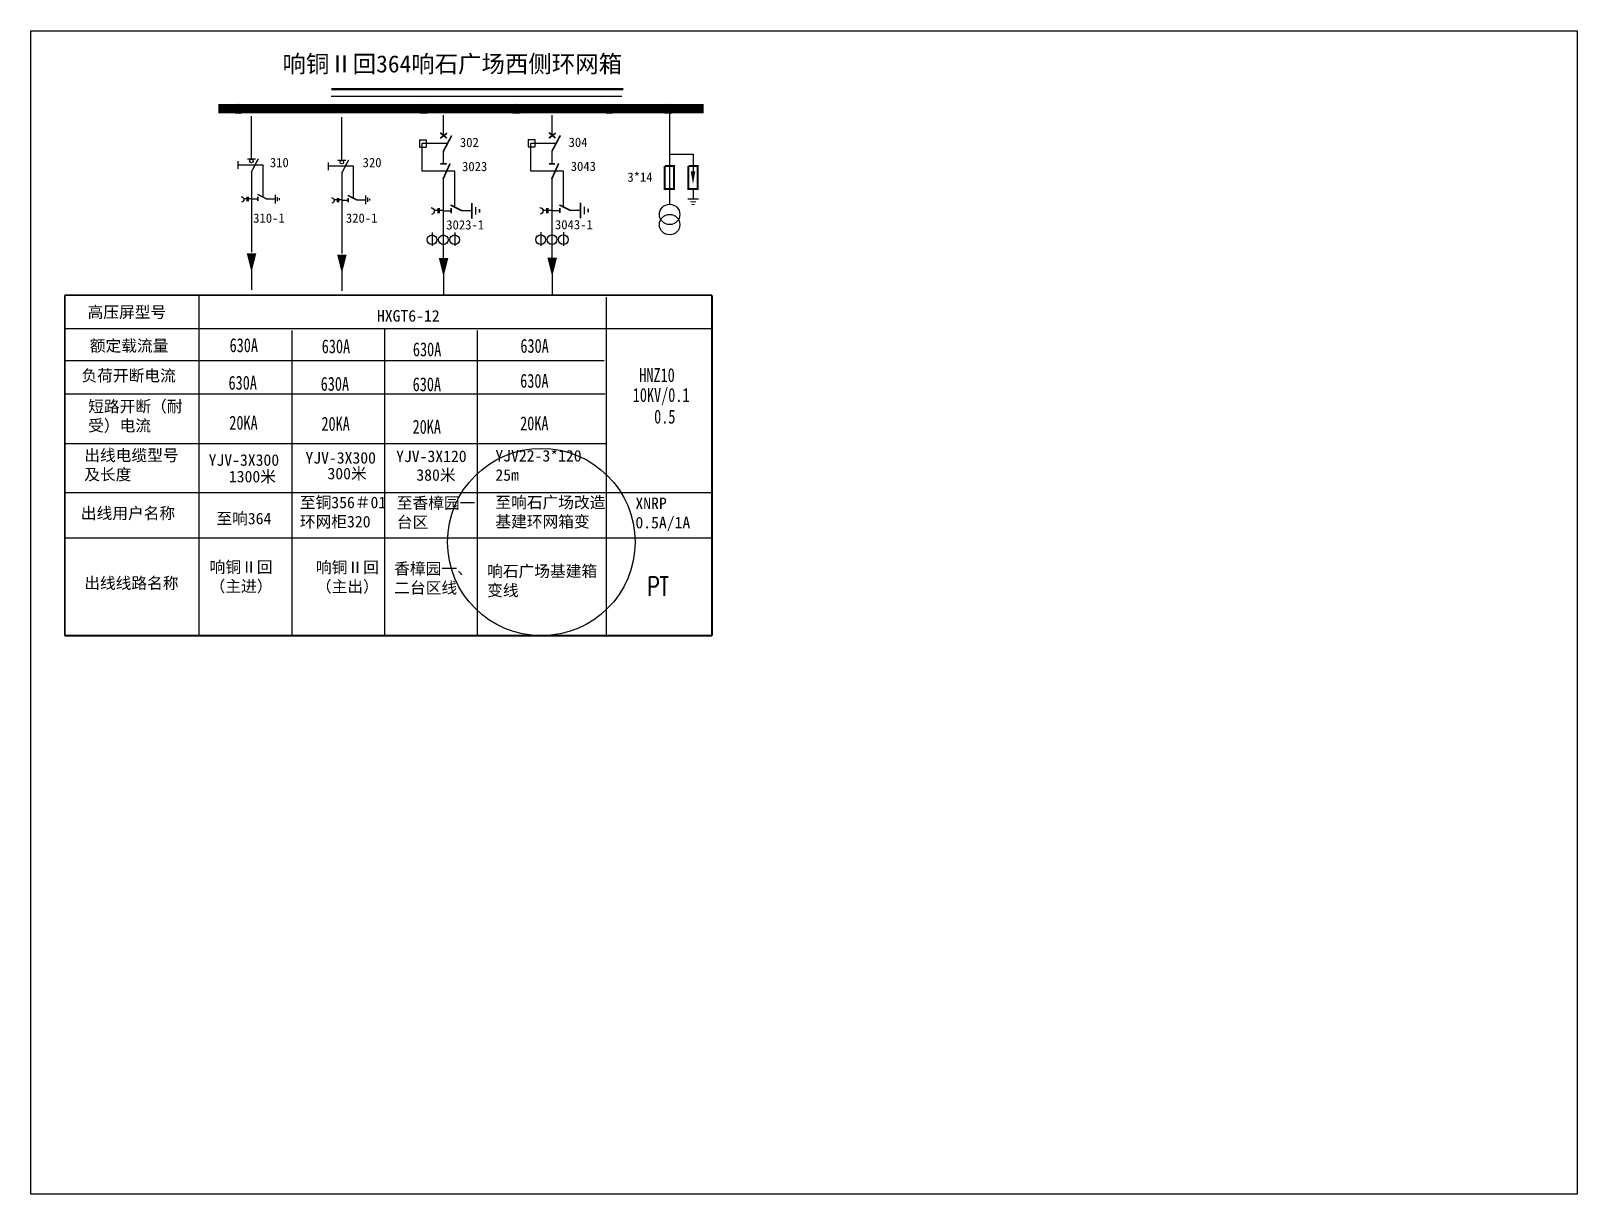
# Model space of a CAD drawing. Header units: millimetres. Extents: x 4947 to 5209, y 2749 to 2947.
import ezdxf

# ---------------------------------------------------------------- set-up
doc = ezdxf.new("R2010")
doc.units = ezdxf.units.MM
doc.linetypes.add('ACAD_ISO02W100', pattern=[15, 12, -3])
doc.layers.add('1', color=7, linetype='Continuous')
doc.styles.add('DXFS', font='txt.shx', dxfattribs={"width": 0.7, "bigfont": 'hztxt.shx'})

# ---------------------------------------------------------------- blocks, each defined once
blk = doc.blocks.new('JD')
for points in [[(-2, 0.2), (-2, -0.2), (2, 0.2), (2, -0.2)], [(1, -1.2), (1, -0.8), (-1, -1.2), (-1, -0.8)], [(-0.5, -1.8), (-0.5, -2.2), (0.5, -1.8), (0.5, -2.2)]]:
    blk.add_trace(points)

msp = doc.modelspace()

# ---------------------------------------------------------------- linework, layer by layer
for p, q in [((4984.24, 2932.19), (4984.24, 2924.91)), ((4999.57, 2932), (4999.57, 2924.72)), ((5016.84, 2932.31), (5016.84, 2928.83)), ((5035.27, 2932.34), (5035.27, 2928.86)), ((5055.2, 2932.69), (5055.2, 2917.14)), ((5012.82, 2928.17), (5013.95, 2928.17)), ((5012.82, 2928.17), (5012.82, 2926.92)), ((5012.82, 2926.92), (5013.95, 2926.92)), ((5013.18, 2927.52), (5013.18, 2922.88)), ((5017.41, 2927.52), (5013.18, 2927.52)), ((5013.95, 2928.17), (5013.95, 2926.92)), ((5031.25, 2928.21), (5031.25, 2926.95)), ((5031.25, 2928.21), (5032.38, 2928.21)), ((5031.25, 2926.95), (5032.38, 2926.95)), ((5035.84, 2927.55), (5031.61, 2927.55)), ((5031.61, 2927.55), (5031.61, 2922.91)), ((5032.38, 2928.21), (5032.38, 2926.95)), ((5016.84, 2926.26), (5016.84, 2924.14)), ((5035.27, 2926.29), (5035.27, 2924.17)), ((5055.18, 2925.71), (5059.19, 2925.71)), ((5059.19, 2925.71), (5059.19, 2922.78)), ((4984.29, 2922.77), (4984.29, 2909.07)), ((4999.62, 2922.57), (4999.62, 2908.88)), ((5013.18, 2922.88), (5018.76, 2922.88)), ((5016.84, 2921.8), (5016.84, 2907.99)), ((5018.76, 2922.88), (5018.76, 2916.94)), ((5031.61, 2922.91), (5037.19, 2922.91)), ((5035.27, 2921.83), (5035.27, 2908.02)), ((5037.19, 2922.91), (5037.19, 2916.97)), ((5059.19, 2919.7), (5059.19, 2918.18)), ((4984.29, 2918.12), (4985.38, 2918.12)), ((4986.8, 2918.16), (4988.28, 2918.16)), ((4999.62, 2917.93), (5000.7, 2917.93)), ((5002.13, 2917.96), (5003.61, 2917.96)), ((5016.84, 2916.13), (5018.15, 2916.13)), ((5019.86, 2916.16), (5021.63, 2916.16)), ((5035.27, 2916.16), (5036.58, 2916.16)), ((5038.29, 2916.2), (5040.06, 2916.2)), ((5014.97, 2912.44), (5014.97, 2910.14)), ((5018.8, 2912.44), (5018.8, 2910.14)), ((5033.4, 2912.47), (5033.4, 2910.17)), ((5037.23, 2912.47), (5037.23, 2910.17)), ((4984.29, 2908.28), (4984.29, 2902.7)), ((4999.61, 2908.09), (4999.61, 2902.51)), ((5016.85, 2906.13), (5016.85, 2901.93)), ((5035.28, 2906.17), (5035.28, 2901.96)), ((4975.39, 2901.78), (4975.39, 2844.02)), ((4975.39, 2901.78), (4975.39, 2844.02)), ((5044.47, 2901.43), (5044.47, 2843.84)), ((4991.12, 2895.78), (4991.12, 2844.02)), ((5006.84, 2896.16), (5006.84, 2844.02)), ((5022.57, 2895.78), (5022.57, 2882.9)), ((5022.57, 2882.9), (5022.57, 2844.02))]:
    msp.add_line(p, q)
at = {"linetype": 'Continuous'}
for p, q in [((4988.3, 2918.81), (4988.3, 2917.32)), ((4988.65, 2918.42), (4988.65, 2917.73)), ((4989, 2918.23), (4989, 2917.91)), ((5003.65, 2918.73), (5003.65, 2917.24)), ((5003.99, 2918.35), (5003.99, 2917.65)), ((5004.34, 2918.15), (5004.34, 2917.83)), ((4952.76, 2896.12), (5062.22, 2896.12)), ((4952.76, 2890.73), (5044.15, 2890.73)), ((4952.63, 2885.08), (5044.31, 2885.08)), ((4952.63, 2876.62), (5044.47, 2876.62)), ((4952.63, 2868.32), (5062.58, 2868.32)), ((4952.63, 2860.65), (5062.41, 2860.65))]:
    msp.add_line(p, q, dxfattribs=at)
at = {"color": 0}
msp.add_lwpolyline([(4946.89, 2946.63), (5209.14, 2946.63), (5209.14, 2749.29), (4946.89, 2749.29)], close=True, dxfattribs=at)
for points, const_width in [([(4997.84, 2936.76), (5047.36, 2936.76)], 0.393), ([(4978.68, 2933.44), (5060.98, 2933.44)], 1.57), ([(5016.31, 2928.41), (5017.46, 2929.27)], 0.283), ([(5016.32, 2929.35), (5017.42, 2928.43)], 0.283), ([(5034.74, 2928.44), (5035.89, 2929.3)], 0.283), ([(5034.75, 2929.39), (5035.85, 2928.46)], 0.283), ([(5016.84, 2926.18), (5018.26, 2928.87)], 0.283), ([(5035.27, 2926.22), (5036.69, 2928.9)], 0.283), ([(4983.59, 2924.88), (4984.99, 2924.88)], 0.236), ([(4984.29, 2922.71), (4985.47, 2924.94)], 0.236), ([(4998.92, 2924.69), (5000.31, 2924.69)], 0.236), ([(4999.62, 2922.51), (5000.79, 2924.75)], 0.236), ([(5016.34, 2924.06), (5017.38, 2924.06)], 0.283), ([(5016.79, 2921.45), (5017.98, 2924.12)], 0.283), ([(5034.77, 2924.1), (5035.81, 2924.1)], 0.283), ([(5035.22, 2921.49), (5036.41, 2924.16)], 0.283), ([(5054.4, 2923.7), (5054.4, 2919.8), (5055.96, 2919.8), (5055.96, 2923.7), (5054.45, 2923.7)], 0.33), ([(5058.41, 2923.7), (5058.41, 2919.8), (5059.97, 2919.8), (5059.97, 2923.7), (5058.46, 2923.7)], 0.33), ([(4985.32, 2918.91), (4986.89, 2918.12)], 0.236), ([(5000.64, 2918.72), (5002.22, 2917.93)], 0.236), ([(4985.38, 2918.49), (4985.38, 2917.76)], 0.236), ([(5000.7, 2918.29), (5000.7, 2917.57)], 0.236), ([(5018.08, 2917.07), (5019.96, 2916.13)], 0.283), ([(5018.15, 2916.56), (5018.15, 2915.69)], 0.283), ([(5036.51, 2917.1), (5038.39, 2916.16)], 0.283), ([(5036.58, 2916.6), (5036.58, 2915.73)], 0.283)]:
    msp.add_lwpolyline(points, dxfattribs=dict(const_width=const_width))
for points in [[(4997.84, 2935.55), (5047.12, 2935.55)], [(4981.97, 2924.53), (4981.97, 2923.21)], [(4997.29, 2924.33), (4997.29, 2923.02)], [(4983.5, 2918.14), (4983, 2918.14)], [(4983.5, 2918.47), (4983.5, 2917.75)], [(4983.72, 2918.47), (4983.72, 2917.75)], [(4984.29, 2918.14), (4983.72, 2918.14)], [(4998.82, 2917.94), (4998.33, 2917.94)], [(4998.82, 2918.27), (4998.82, 2917.56)], [(4999.04, 2918.27), (4999.04, 2917.56)], [(4999.61, 2917.94), (4999.04, 2917.94)], [(5015.89, 2916.54), (5015.89, 2915.68)], [(5016.16, 2916.54), (5016.16, 2915.68)], [(5034.32, 2916.57), (5034.32, 2915.71)], [(5034.59, 2916.57), (5034.59, 2915.71)], [(5015.89, 2916.14), (5015.3, 2916.14)], [(5016.84, 2916.14), (5016.16, 2916.14)], [(5034.32, 2916.18), (5033.73, 2916.18)], [(5035.27, 2916.18), (5034.59, 2916.18)]]:
    msp.add_lwpolyline(points)
at = {"linetype": 'ACAD_ISO02W100'}
for points in [[(4986.28, 2918.5), (4986.28, 2923.87), (4981.97, 2923.87)], [(5001.61, 2918.3), (5001.61, 2923.68), (4997.29, 2923.68)]]:
    msp.add_lwpolyline(points, dxfattribs=at)
for points, format in [([(5059.19, 2922.82, 0.771, 0, 0), (5059.19, 2920.63, 0, 0, 0)], "xyseb"), ([(4982.58, 2918.54, -0.877934), (4982.6, 2917.59)], "xyb"), ([(4997.9, 2918.35, -0.877934), (4997.92, 2917.39)], "xyb"), ([(5014.79, 2916.63, -0.877934), (5014.81, 2915.48)], "xyb"), ([(5033.22, 2916.66, -0.877934), (5033.24, 2915.51)], "xyb"), ([(4984.31, 2908.87, 1.61, 0, 0), (4984.31, 2905.67, 0, 0, 0)], "xyseb"), ([(4999.64, 2908.67, 1.61, 0, 0), (4999.64, 2905.48, 0, 0, 0)], "xyseb"), ([(5016.88, 2908.09, 1.61, 0, 0), (5016.88, 2904.9, 0, 0, 0)], "xyseb"), ([(5035.31, 2908.13, 1.61, 0, 0), (5035.31, 2904.93, 0, 0, 0)], "xyseb")]:
    msp.add_lwpolyline(points, format=format)
at = {"linetype": 'Continuous', "const_width": 0.302}
for points in [[(4952.63, 2901.78), (4952.63, 2844.02)], [(4975.39, 2901.78), (4952.63, 2901.78)], [(5062.41, 2901.78), (4975.39, 2901.78)], [(5062.41, 2844.02), (5062.41, 2901.78)], [(4952.63, 2844.02), (5062.41, 2844.02)]]:
    msp.add_lwpolyline(points, dxfattribs=at)
for centre, radius in [((4981.84, 2933.42), 0.783), ((4982.33, 2933.42), 0.783), ((5013.29, 2933.42), 0.783), ((5013.78, 2933.42), 0.783), ((5029.02, 2933.42), 0.783), ((5029.5, 2933.42), 0.783), ((5044.74, 2933.42), 0.783), ((5045.23, 2933.42), 0.783), ((5054.75, 2933.42), 0.783), ((5055.23, 2933.42), 0.783), ((4984.29, 2924.55), 0.302), ((4999.62, 2924.36), 0.302), ((5055.23, 2915.49), 1.73), ((5055.23, 2913.76), 1.73), ((5014.93, 2911.19), 0.817), ((5016.86, 2911.19), 0.817), ((5018.76, 2911.19), 0.817), ((5033.36, 2911.22), 0.817), ((5035.29, 2911.22), 0.817), ((5037.19, 2911.22), 0.817)]:
    msp.add_circle(centre, radius)
at = {"color": 1}
msp.add_circle((5033.47, 2859.91), 15.9, dxfattribs=at)
at = {"layer": '1'}
for points in [[(5014.79, 2916.64, -0.877934), (5014.81, 2915.49)], [(5033.22, 2916.67, -0.877934), (5033.24, 2915.53)]]:
    msp.add_lwpolyline(points, format="xyb", dxfattribs=at)

# ---------------------------------------------------------------- block references
at = {"xscale": 0.6604415997862816, "yscale": 0.6604415997862816, "zscale": 0.6604416, "rotation": 90}
for p in [(5021.66, 2916.11), (5040.09, 2916.15)]:
    msp.add_blockref('JD', p, dxfattribs=at)
at = {"xscale": 0.4623091199900955, "yscale": 0.4623091202229261, "zscale": 0.4623091199999998}
msp.add_blockref('JD', (5059.22, 2918.11), dxfattribs=at)

# ---------------------------------------------------------------- texts
for s, p in [('302', (5019.66, 2926.92)), ('304', (5038.09, 2926.95)), ('310', (4987.42, 2923.51)), ('320', (5003.15, 2923.51)), ('3023', (5020.02, 2922.84)), ('3043', (5038.45, 2922.87)), ('3*14', (5048.06, 2921.03)), ('310-1', (4984.59, 2914.08)), ('320-1', (5000.32, 2914.08)), ('3023-1', (5017.34, 2912.94)), ('3043-1', (5035.78, 2912.97))]:
    msp.add_text(s, height=1.572).set_placement(p)
at = {"width": 0.75}
for s, p in [('630A', (4980.59, 2892.13)), ('630A', (4996.22, 2891.94)), ('630A', (5011.68, 2891.43)), ('630A', (5029.91, 2892.02)), ('630A', (4980.41, 2885.76)), ('630A', (4996.04, 2885.58)), ('630A', (5011.64, 2885.5)), ('630A', (5029.88, 2886.09)), ('HNZ10', (5050.08, 2887.06)), ('10KV/0.1', (5048.97, 2883.68)), ('0.5', (5052.6, 2880.01)), ('20KA', (4980.54, 2878.98)), ('20KA', (4996.17, 2878.8)), ('20KA', (5011.63, 2878.29)), ('20KA', (5029.87, 2878.87))]:
    msp.add_text(s, height=2.359, dxfattribs=at).set_placement(p)
at = {"style": 'DXFS', "width": 0.7}
msp.add_text('PT', height=3.276, dxfattribs=at).set_placement((5051.43, 2850.76))
at = {"color": 7, "insert": (4989.56, 2942.49), "char_height": 2.9131, "width": 266.0196, "attachment_point": 1}
msp.add_mtext('{\\fSimSun|b0|i0|c134|p2;响铜Ⅱ回364响石广场西侧环网箱}', dxfattribs=at)
at = {"color": 0, "char_height": 1.9545, "attachment_point": 1}
for s, insert, width in [('{\\fSimSun|b0|i0|c134|p2;高压屏型号}', (4956.51, 2899.9), 80.8358), ('{\\fSimSun|b0|i0|c134|p2;HXGT6-12}', (5005.58, 2899.26), 80.8358), ('{\\fSimSun|b0|i0|c134|p2;额定载流量}', (4956.88, 2894.19), 80.8358), ('{\\fSimSun|b0|i0|c134|p2;负荷开断电流}', (4955.47, 2889.13), 80.8358), ('{\\fSimSun|b0|i0|c134|p2;短路开断（耐\\P受）电流}', (4956.6, 2883.9), 80.8358), ('{\\fSimSun|b0|i0|c134|p2;出线电缆型号及长度}', (4955.94, 2875.61), 17.4786), ('{\\fSimSun|b0|i0|c134|p2;YJV-3X300}', (4977.03, 2874.8), 80.8358), ('{\\fSimSun|b0|i0|c134|p2;YJV-3X300}', (4993.45, 2875.18), 80.8358), ('{\\fSimSun|b0|i0|c134|p2;YJV-3X120}', (5008.83, 2875.44), 80.8358), ('{\\fSimSun|b0|i0|c134|p2;YJV22-3*120\\P25m}', (5025.67, 2875.52), 14.6428), ('{\\fSimSun|b0|i0|c134|p2;1300米}', (4980.47, 2872), 80.8358), ('{\\fSimSun|b0|i0|c134|p2;300米}', (4997.19, 2872.51), 80.8358), ('{\\fSimSun|b0|i0|c134|p2;380米}', (5012.26, 2872.27), 80.8358), ('{\\fSimSun|b0|i0|c134|p2;至铜356＃01环网柜320}', (4992.51, 2867.61), 17.1184), ('{\\fSimSun|b0|i0|c134|p2;至香樟园一台区}', (5008.96, 2867.52), 14.6428), ('{\\fSimSun|b0|i0|c134|p2;至响石广场改造基建环网箱变}', (5025.67, 2867.62), 19.8318), ('{\\fSimSun|b0|i0|c134|p2;XNRP 0.5A/1A}', (5049.42, 2867.45), 12.3907), ('{\\fSimSun|b0|i0|c134|p2;出线用户名称}', (4955.36, 2865.78), 19.2839), ('{\\fSimSun|b0|i0|c134|p2;至响364}', (4978.35, 2864.88), 12.3907), ('{\\fSimSun|b0|i0|c134|p2;\\C7;响铜Ⅱ回（主进）}', (4977.2, 2856.65), 14.474), ('{\\fSimSun|b0|i0|c134|p2;\\C7;响铜Ⅱ回（主出）}', (4995.23, 2856.6), 14.474), ('{\\fSimSun|b0|i0|c134|p2;香樟园一、二台区线}', (5008.52, 2856.39), 14.6428), ('{\\fSimSun|b0|i0|c134|p2;响石广场基建箱变线}', (5024.27, 2855.96), 19.8318), ('{\\fSimSun|b0|i0|c134|p2;出线线路名称}', (4955.94, 2853.93), 19.2839)]:
    msp.add_mtext(s, dxfattribs=dict(at, insert=insert, width=width))

doc.saveas('drawing.dxf')
